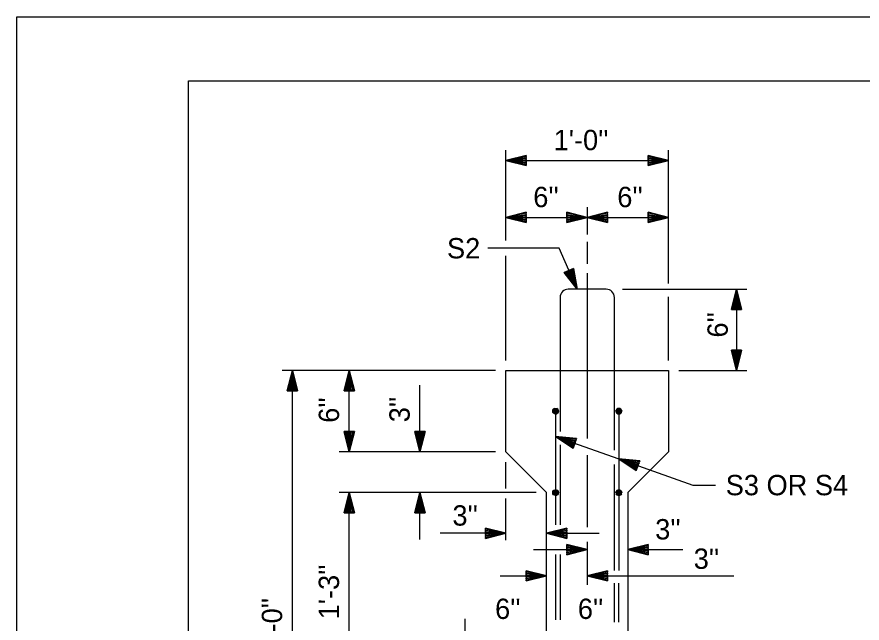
# Model space of a CAD drawing. Extents: x 0 to 34.4, y 0 to 25.6.
# Drawn here: x 0 to 5.2, y 18.27 to 22 of the extents above; entities that cross this region are included whole.
import ezdxf

# ---------------------------------------------------------------- set-up
doc = ezdxf.new("R2010")
doc.units = 0
for name, color, linetype in [('Dimension Lines', 7, 'Continuous'), ('Mis Center Lines', 7, 'Continuous'), ('Plan Sheet', 7, 'Continuous'), ('Plot Shape', 7, 'Continuous'), ('Rebar Lines', 7, 'Continuous'), ('Sup Concrete Girder Lines', 7, 'Continuous'), ('Text', 7, 'Continuous'), ('User Information Notes', 7, 'Continuous')]:
    doc.layers.add(name, color=color, linetype=linetype)

msp = doc.modelspace()

# ---------------------------------------------------------------- linework, layer by layer
at = {"layer": 'Dimension Lines'}
for p, q in [((3.0061, 20.6256), (3.0061, 21.1808)), ((4.0061, 20.3617), (4.0061, 21.1808)), ((3.0061, 21.1178), (4.0061, 21.1178)), ((3.0061, 20.7678), (3.5061, 20.7678)), ((3.5061, 20.7678), (4.0061, 20.7678)), ((3.0061, 19.8891), (3.0061, 20.5311)), ((3.7228, 20.326), (4.487, 20.326)), ((4.424, 20.326), (4.424, 19.826)), ((4.0061, 19.8891), (4.0061, 20.2791)), ((2.9431, 19.826), (1.6304, 19.826)), ((1.6934, 16.826), (1.6934, 19.826)), ((2.0434, 19.326), (2.0434, 19.826)), ((4.0691, 19.826), (4.487, 19.826)), ((2.4778, 19.326), (2.4778, 19.7371)), ((2.9431, 19.326), (1.9804, 19.326)), ((3.0061, 19.1023), (3.0061, 19.263)), ((3.1931, 19.076), (1.9804, 19.076)), ((2.0434, 17.826), (2.0434, 19.076)), ((2.4778, 18.789), (2.4778, 19.076)), ((3.0061, 18.7849), (3.0061, 19.0405)), ((3.0061, 18.8261), (2.6015, 18.8261)), ((3.2561, 18.8261), (3.5795, 18.8261)), ((3.175, 18.7256), (3.5061, 18.7256)), ((3.7561, 18.7256), (4.093, 18.7256)), ((2.9701, 18.5646), (3.2561, 18.5646)), ((3.5061, 18.5646), (4.4079, 18.5646)), ((2.7561, 17.8615), (2.7561, 18.2997))]:
    msp.add_line(p, q, dxfattribs=at)
for points in [[(3.1311, 21.1178), (3.1311, 21.1115), (3.0061, 21.1178), (3.1311, 21.1053), (3.1311, 21.099), (3.0061, 21.1178), (3.1311, 21.0928), (3.1311, 21.0865), (3.0061, 21.1178), (3.1311, 21.149), (3.1311, 21.1428), (3.0061, 21.1178), (3.1311, 21.1365), (3.1311, 21.1303), (3.0061, 21.1178), (3.1311, 21.124), (3.1311, 21.0865), (3.1311, 21.149), (3.0061, 21.1178), (3.1311, 21.0865)], [(3.8811, 21.1178), (3.8811, 21.124), (4.0061, 21.1178), (3.8811, 21.1303), (3.8811, 21.1365), (4.0061, 21.1178), (3.8811, 21.1428), (3.8811, 21.149), (4.0061, 21.1178), (3.8811, 21.0865), (3.8811, 21.0928), (4.0061, 21.1178), (3.8811, 21.099), (3.8811, 21.1053), (4.0061, 21.1178), (3.8811, 21.1115), (3.8811, 21.149), (3.8811, 21.0865), (4.0061, 21.1178), (3.8811, 21.149)], [(3.1311, 20.7678), (3.1311, 20.7615), (3.0061, 20.7678), (3.1311, 20.7553), (3.1311, 20.749), (3.0061, 20.7678), (3.1311, 20.7428), (3.1311, 20.7365), (3.0061, 20.7678), (3.1311, 20.799), (3.1311, 20.7928), (3.0061, 20.7678), (3.1311, 20.7865), (3.1311, 20.7803), (3.0061, 20.7678), (3.1311, 20.774), (3.1311, 20.7365), (3.1311, 20.799), (3.0061, 20.7678), (3.1311, 20.7365)], [(3.3811, 20.7678), (3.3811, 20.774), (3.5061, 20.7678), (3.3811, 20.7803), (3.3811, 20.7865), (3.5061, 20.7678), (3.3811, 20.7928), (3.3811, 20.799), (3.5061, 20.7678), (3.3811, 20.7365), (3.3811, 20.7428), (3.5061, 20.7678), (3.3811, 20.749), (3.3811, 20.7553), (3.5061, 20.7678), (3.3811, 20.7615), (3.3811, 20.799), (3.3811, 20.7365), (3.5061, 20.7678), (3.3811, 20.799)], [(3.6311, 20.7678), (3.6311, 20.7615), (3.5061, 20.7678), (3.6311, 20.7553), (3.6311, 20.749), (3.5061, 20.7678), (3.6311, 20.7428), (3.6311, 20.7365), (3.5061, 20.7678), (3.6311, 20.799), (3.6311, 20.7928), (3.5061, 20.7678), (3.6311, 20.7865), (3.6311, 20.7803), (3.5061, 20.7678), (3.6311, 20.774), (3.6311, 20.7365), (3.6311, 20.799), (3.5061, 20.7678), (3.6311, 20.7365)], [(3.8811, 20.7678), (3.8811, 20.774), (4.0061, 20.7678), (3.8811, 20.7803), (3.8811, 20.7865), (4.0061, 20.7678), (3.8811, 20.7928), (3.8811, 20.799), (4.0061, 20.7678), (3.8811, 20.7365), (3.8811, 20.7428), (4.0061, 20.7678), (3.8811, 20.749), (3.8811, 20.7553), (4.0061, 20.7678), (3.8811, 20.7615), (3.8811, 20.799), (3.8811, 20.7365), (4.0061, 20.7678), (3.8811, 20.799)], [(3.4434, 20.326), (3.3332, 20.5783), (2.896, 20.5783)], [(3.3934, 20.4406), (3.3991, 20.4431), (3.4434, 20.326), (3.4048, 20.4456), (3.4105, 20.4481), (3.4434, 20.326), (3.4163, 20.4506), (3.422, 20.4531), (3.4434, 20.326), (3.3647, 20.4281), (3.3704, 20.4306), (3.4434, 20.326), (3.3762, 20.4331), (3.3819, 20.4356), (3.4434, 20.326), (3.3876, 20.4381), (3.422, 20.4531), (3.3647, 20.4281), (3.4434, 20.326), (3.422, 20.4531)], [(4.424, 20.201), (4.4177, 20.201), (4.424, 20.326), (4.4115, 20.201), (4.4052, 20.201), (4.424, 20.326), (4.399, 20.201), (4.3927, 20.201), (4.424, 20.326), (4.4552, 20.201), (4.449, 20.201), (4.424, 20.326), (4.4427, 20.201), (4.4365, 20.201), (4.424, 20.326), (4.4302, 20.201), (4.3927, 20.201), (4.4552, 20.201), (4.424, 20.326), (4.3927, 20.201)], [(4.424, 19.951), (4.4302, 19.951), (4.424, 19.826), (4.4365, 19.951), (4.4427, 19.951), (4.424, 19.826), (4.449, 19.951), (4.4552, 19.951), (4.424, 19.826), (4.3927, 19.951), (4.399, 19.951), (4.424, 19.826), (4.4052, 19.951), (4.4115, 19.951), (4.424, 19.826), (4.4177, 19.951), (4.4552, 19.951), (4.3927, 19.951), (4.424, 19.826), (4.4552, 19.951)], [(1.6934, 19.701), (1.6872, 19.701), (1.6934, 19.826), (1.6809, 19.701), (1.6747, 19.701), (1.6934, 19.826), (1.6684, 19.701), (1.6622, 19.701), (1.6934, 19.826), (1.7247, 19.701), (1.7184, 19.701), (1.6934, 19.826), (1.7122, 19.701), (1.7059, 19.701), (1.6934, 19.826), (1.6997, 19.701), (1.6622, 19.701), (1.7247, 19.701), (1.6934, 19.826), (1.6622, 19.701)], [(2.0434, 19.701), (2.0372, 19.701), (2.0434, 19.826), (2.0309, 19.701), (2.0247, 19.701), (2.0434, 19.826), (2.0184, 19.701), (2.0122, 19.701), (2.0434, 19.826), (2.0747, 19.701), (2.0684, 19.701), (2.0434, 19.826), (2.0622, 19.701), (2.0559, 19.701), (2.0434, 19.826), (2.0497, 19.701), (2.0122, 19.701), (2.0747, 19.701), (2.0434, 19.826), (2.0122, 19.701)], [(2.0434, 19.451), (2.0497, 19.451), (2.0434, 19.326), (2.0559, 19.451), (2.0622, 19.451), (2.0434, 19.326), (2.0684, 19.451), (2.0747, 19.451), (2.0434, 19.326), (2.0122, 19.451), (2.0184, 19.451), (2.0434, 19.326), (2.0247, 19.451), (2.0309, 19.451), (2.0434, 19.326), (2.0372, 19.451), (2.0747, 19.451), (2.0122, 19.451), (2.0434, 19.326), (2.0747, 19.451)], [(2.4778, 19.451), (2.484, 19.451), (2.4778, 19.326), (2.4903, 19.451), (2.4965, 19.451), (2.4778, 19.326), (2.5028, 19.451), (2.509, 19.451), (2.4778, 19.326), (2.4465, 19.451), (2.4528, 19.451), (2.4778, 19.326), (2.459, 19.451), (2.4653, 19.451), (2.4778, 19.326), (2.4715, 19.451), (2.509, 19.451), (2.4465, 19.451), (2.4778, 19.326), (2.509, 19.451)], [(3.312, 19.421), (3.7003, 19.2835)], [(3.4298, 19.3793), (3.4277, 19.3734), (3.312, 19.421), (3.4256, 19.3675), (3.4235, 19.3616), (3.312, 19.421), (3.4214, 19.3557), (3.4194, 19.3498), (3.312, 19.421), (3.4402, 19.4087), (3.4382, 19.4029), (3.312, 19.421), (3.4361, 19.397), (3.434, 19.391), (3.312, 19.421), (3.4319, 19.3851), (3.4194, 19.3498), (3.4402, 19.4087), (3.312, 19.421), (3.4194, 19.3498)], [(3.7003, 19.2835), (4.155, 19.1225), (4.2945, 19.1225)], [(3.8181, 19.2418), (3.816, 19.2359), (3.7003, 19.2835), (3.8139, 19.23), (3.8119, 19.2242), (3.7003, 19.2835), (3.8098, 19.2182), (3.8077, 19.2123), (3.7003, 19.2835), (3.8286, 19.2713), (3.8265, 19.2654), (3.7003, 19.2835), (3.8244, 19.2595), (3.8223, 19.2536), (3.7003, 19.2835), (3.8202, 19.2477), (3.8077, 19.2123), (3.8286, 19.2713), (3.7003, 19.2835), (3.8077, 19.2123)], [(2.0434, 18.951), (2.0372, 18.951), (2.0434, 19.076), (2.0309, 18.951), (2.0247, 18.951), (2.0434, 19.076), (2.0184, 18.951), (2.0122, 18.951), (2.0434, 19.076), (2.0747, 18.951), (2.0684, 18.951), (2.0434, 19.076), (2.0622, 18.951), (2.0559, 18.951), (2.0434, 19.076), (2.0497, 18.951), (2.0122, 18.951), (2.0747, 18.951), (2.0434, 19.076), (2.0122, 18.951)], [(2.4778, 18.951), (2.4715, 18.951), (2.4778, 19.076), (2.4653, 18.951), (2.459, 18.951), (2.4778, 19.076), (2.4528, 18.951), (2.4465, 18.951), (2.4778, 19.076), (2.509, 18.951), (2.5028, 18.951), (2.4778, 19.076), (2.4965, 18.951), (2.4903, 18.951), (2.4778, 19.076), (2.484, 18.951), (2.4465, 18.951), (2.509, 18.951), (2.4778, 19.076), (2.4465, 18.951)], [(2.8811, 18.8261), (2.8811, 18.8323), (3.0061, 18.8261), (2.8811, 18.8386), (2.8811, 18.8448), (3.0061, 18.8261), (2.8811, 18.8511), (2.8811, 18.8573), (3.0061, 18.8261), (2.8811, 18.7948), (2.8811, 18.8011), (3.0061, 18.8261), (2.8811, 18.8073), (2.8811, 18.8136), (3.0061, 18.8261), (2.8811, 18.8198), (2.8811, 18.8573), (2.8811, 18.7948), (3.0061, 18.8261), (2.8811, 18.8573)], [(3.3811, 18.8261), (3.3811, 18.8198), (3.2561, 18.8261), (3.3811, 18.8136), (3.3811, 18.8073), (3.2561, 18.8261), (3.3811, 18.8011), (3.3811, 18.7948), (3.2561, 18.8261), (3.3811, 18.8573), (3.3811, 18.8511), (3.2561, 18.8261), (3.3811, 18.8448), (3.3811, 18.8386), (3.2561, 18.8261), (3.3811, 18.8323), (3.3811, 18.7948), (3.3811, 18.8573), (3.2561, 18.8261), (3.3811, 18.7948)], [(3.3811, 18.7256), (3.3811, 18.7318), (3.5061, 18.7256), (3.3811, 18.7381), (3.3811, 18.7443), (3.5061, 18.7256), (3.3811, 18.7506), (3.3811, 18.7568), (3.5061, 18.7256), (3.3811, 18.6943), (3.3811, 18.7006), (3.5061, 18.7256), (3.3811, 18.7068), (3.3811, 18.7131), (3.5061, 18.7256), (3.3811, 18.7193), (3.3811, 18.7568), (3.3811, 18.6943), (3.5061, 18.7256), (3.3811, 18.7568)], [(3.8811, 18.7256), (3.8811, 18.7193), (3.7561, 18.7256), (3.8811, 18.7131), (3.8811, 18.7068), (3.7561, 18.7256), (3.8811, 18.7006), (3.8811, 18.6943), (3.7561, 18.7256), (3.8811, 18.7568), (3.8811, 18.7506), (3.7561, 18.7256), (3.8811, 18.7443), (3.8811, 18.7381), (3.7561, 18.7256), (3.8811, 18.7318), (3.8811, 18.6943), (3.8811, 18.7568), (3.7561, 18.7256), (3.8811, 18.6943)], [(3.1311, 18.5646), (3.1311, 18.5709), (3.2561, 18.5646), (3.1311, 18.5771), (3.1311, 18.5834), (3.2561, 18.5646), (3.1311, 18.5896), (3.1311, 18.5959), (3.2561, 18.5646), (3.1311, 18.5334), (3.1311, 18.5396), (3.2561, 18.5646), (3.1311, 18.5459), (3.1311, 18.5521), (3.2561, 18.5646), (3.1311, 18.5584), (3.1311, 18.5959), (3.1311, 18.5334), (3.2561, 18.5646), (3.1311, 18.5959)], [(3.6311, 18.5646), (3.6311, 18.5584), (3.5061, 18.5646), (3.6311, 18.5521), (3.6311, 18.5459), (3.5061, 18.5646), (3.6311, 18.5396), (3.6311, 18.5334), (3.5061, 18.5646), (3.6311, 18.5959), (3.6311, 18.5896), (3.5061, 18.5646), (3.6311, 18.5834), (3.6311, 18.5771), (3.5061, 18.5646), (3.6311, 18.5709), (3.6311, 18.5334), (3.6311, 18.5959), (3.5061, 18.5646), (3.6311, 18.5334)]]:
    msp.add_lwpolyline(points, dxfattribs=at)
at = {"layer": 'Mis Center Lines'}
for p, q in [((3.5061, 20.8308), (3.5061, 20.6619)), ((3.5061, 20.8263), (3.5061, 20.6909)), ((3.5061, 20.6181), (3.5061, 20.4827)), ((3.5061, 20.425), (3.5061, 19.408)), ((3.5061, 19.3054), (3.5061, 18.8648)), ((3.5061, 18.7743), (3.5061, 18.5087))]:
    msp.add_line(p, q, dxfattribs=at)
at = {"layer": 'Plan Sheet'}
for p, q in [((0, 22), (0, 22)), ((1.0541, 0.6061), (1.0541, 21.6061)), ((1.0541, 21.6061), (33.0544, 21.6061))]:
    msp.add_line(p, q, dxfattribs=at)
at = {"layer": 'Plot Shape'}
msp.add_lwpolyline([(0, 22), (33.0632, 22), (33.0632, 0), (0, 0)], close=True, dxfattribs=at)
at = {"layer": 'Rebar Lines'}
for p, q in [((3.6228, 20.326), (3.3896, 20.326)), ((3.3396, 20.276), (3.3396, 19.4513)), ((3.6728, 19.3373), (3.6728, 20.276)), ((3.312, 19.576), (3.312, 18.8784)), ((3.7003, 19.576), (3.7003, 18.5969)), ((3.3396, 19.369), (3.3396, 18.8784)), ((3.6728, 18.5969), (3.6728, 19.2496)), ((3.312, 18.6965), (3.312, 18.2936)), ((3.3396, 18.6965), (3.3396, 18.2936)), ((3.6728, 18.2807), (3.6728, 18.5189)), ((3.7003, 18.2807), (3.7003, 18.5189))]:
    msp.add_line(p, q, dxfattribs=at)
for points in [[(3.312, 19.5936), (3.3187, 19.5923), (3.3244, 19.5885), (3.3283, 19.5828), (3.3296, 19.576), (3.3283, 19.5693), (3.3244, 19.5636), (3.3187, 19.5598), (3.312, 19.5584), (3.3052, 19.5598), (3.2995, 19.5636), (3.2957, 19.5693), (3.2943, 19.576), (3.2957, 19.5828), (3.2995, 19.5885), (3.3052, 19.5923), (3.312, 19.5936), (3.312, 19.576), (3.312, 19.5584), (3.3187, 19.5598), (3.312, 19.576), (3.3244, 19.5636), (3.3283, 19.5693), (3.312, 19.576), (3.3296, 19.576), (3.3283, 19.5828), (3.312, 19.576), (3.3244, 19.5885), (3.3187, 19.5923), (3.312, 19.576), (3.3052, 19.5923), (3.2995, 19.5885), (3.312, 19.576), (3.2957, 19.5828), (3.2943, 19.576), (3.312, 19.576), (3.2957, 19.5693), (3.2995, 19.5636), (3.312, 19.576), (3.3052, 19.5598)], [(3.7003, 19.5936), (3.6936, 19.5923), (3.6878, 19.5885), (3.684, 19.5828), (3.6827, 19.576), (3.684, 19.5693), (3.6878, 19.5636), (3.6935, 19.5598), (3.7003, 19.5584), (3.707, 19.5598), (3.7127, 19.5636), (3.7166, 19.5693), (3.7179, 19.576), (3.7166, 19.5828), (3.7128, 19.5885), (3.7071, 19.5923), (3.7003, 19.5936), (3.7003, 19.576), (3.7003, 19.5584), (3.6935, 19.5598), (3.7003, 19.576), (3.6878, 19.5636), (3.684, 19.5693), (3.7003, 19.576), (3.6827, 19.576), (3.684, 19.5828), (3.7003, 19.576), (3.6878, 19.5885), (3.6936, 19.5923), (3.7003, 19.576), (3.7071, 19.5923), (3.7128, 19.5885), (3.7003, 19.576), (3.7166, 19.5828), (3.7179, 19.576), (3.7003, 19.576), (3.7166, 19.5693), (3.7127, 19.5636), (3.7003, 19.576), (3.707, 19.5598)], [(3.312, 19.0936), (3.3187, 19.0923), (3.3244, 19.0885), (3.3283, 19.0828), (3.3296, 19.076), (3.3283, 19.0693), (3.3244, 19.0636), (3.3187, 19.0598), (3.312, 19.0584), (3.3052, 19.0598), (3.2995, 19.0636), (3.2957, 19.0693), (3.2943, 19.076), (3.2957, 19.0828), (3.2995, 19.0885), (3.3052, 19.0923), (3.312, 19.0936), (3.312, 19.076), (3.312, 19.0584), (3.3187, 19.0598), (3.312, 19.076), (3.3244, 19.0636), (3.3283, 19.0693), (3.312, 19.076), (3.3296, 19.076), (3.3283, 19.0828), (3.312, 19.076), (3.3244, 19.0885), (3.3187, 19.0923), (3.312, 19.076), (3.3052, 19.0923), (3.2995, 19.0885), (3.312, 19.076), (3.2957, 19.0828), (3.2943, 19.076), (3.312, 19.076), (3.2957, 19.0693), (3.2995, 19.0636), (3.312, 19.076), (3.3052, 19.0598)], [(3.7003, 19.0936), (3.6936, 19.0923), (3.6878, 19.0885), (3.684, 19.0828), (3.6827, 19.076), (3.684, 19.0693), (3.6878, 19.0636), (3.6935, 19.0598), (3.7003, 19.0584), (3.707, 19.0598), (3.7127, 19.0636), (3.7166, 19.0693), (3.7179, 19.076), (3.7166, 19.0828), (3.7128, 19.0885), (3.7071, 19.0923), (3.7003, 19.0936), (3.7003, 19.076), (3.7003, 19.0584), (3.6935, 19.0598), (3.7003, 19.076), (3.6878, 19.0636), (3.684, 19.0693), (3.7003, 19.076), (3.6827, 19.076), (3.684, 19.0828), (3.7003, 19.076), (3.6878, 19.0885), (3.6936, 19.0923), (3.7003, 19.076), (3.7071, 19.0923), (3.7128, 19.0885), (3.7003, 19.076), (3.7166, 19.0828), (3.7179, 19.076), (3.7003, 19.076), (3.7166, 19.0693), (3.7127, 19.0636), (3.7003, 19.076), (3.707, 19.0598)]]:
    msp.add_lwpolyline(points, dxfattribs=at)
for centre, start, end in [((3.3896, 20.276), 90, 180), ((3.6228, 20.276), 0, 90)]:
    msp.add_arc(centre, 0.05, start, end, dxfattribs=at)
at = {"layer": 'Sup Concrete Girder Lines'}
msp.add_lwpolyline([(3.5061, 19.826), (4.0061, 19.826), (4.0061, 19.326), (3.7561, 19.076), (3.7561, 17.826), (4.2561, 17.326), (4.2561, 16.826), (3.5061, 16.826), (2.7561, 16.826), (2.7561, 17.326), (3.2561, 17.826), (3.2561, 19.076), (3.0061, 19.326), (3.0061, 19.826), (3.5061, 19.826)], dxfattribs=at)
at = {"layer": 'User Information Notes'}
msp.add_line((1.0541, 21.6061), (1.0541, 21.6061), dxfattribs=at)

# ---------------------------------------------------------------- texts
at = {"layer": 'Text'}
for s, p in [("1'-0''", (3.2998, 21.1808)), ("6''", (3.1744, 20.8308)), ("6''", (3.6909, 20.8308)), ('S2', (2.644, 20.5158)), ('S3 OR S4', (4.3575, 19.06)), ("3''", (2.6774, 18.8734)), ("3''", (3.9239, 18.7885)), ("3''", (4.1607, 18.6076)), ("6''", (2.9396, 18.2997)), ("6''", (3.4483, 18.2997))]:
    msp.add_text(s, height=0.125, dxfattribs=at).set_placement(p)
for s, p in [("6''", (4.37, 20.0291)), ("6''", (1.9804, 19.5053)), ("3''", (2.4148, 19.5087)), ("1'-3''", (1.9804, 18.2974)), ("3'-0''", (1.6304, 18.0918))]:
    msp.add_text(s, height=0.125, rotation=90, dxfattribs=at).set_placement(p)

doc.saveas('drawing.dxf')
